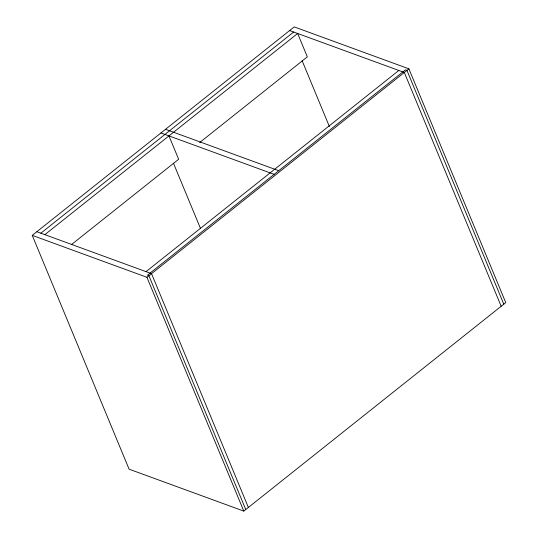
<?xml version="1.0" encoding="UTF-8"?>
<svg xmlns="http://www.w3.org/2000/svg" width="538" height="538" viewBox="0 0 538 538"><rect width="100%" height="100%" fill="white"/><g stroke="black" fill="none" stroke-linecap="round" stroke-linejoin="round"><path stroke-width="0.81" d="M32.246 235.375L294.212 26.9L408.907 68.824L505.754 302.625L243.788 511.1L129.093 469.176L32.246 235.375L146.948 277.305L243.788 511.1M40.848 233.196L293.64 32.018M44.862 234.662L297.655 33.484L307.339 56.86L199.659 142.563M71.621 244.454L178.643 159.282L168.966 135.899M146.027 271.643L398.819 70.465M146.948 277.305L408.907 68.824M289.626 30.552L404.327 72.475L501.167 306.27M165.522 129.315L278.731 170.694M160.936 132.96L274.145 174.346M36.833 231.73L151.534 273.654L248.374 507.448M503.783 304.185L406.943 70.391L405.457 69.846L147.425 275.194L148.912 275.738L245.752 509.533M302.134 60.74L329.39 126.544M173.451 163.175L200.445 228.334"/></g></svg>
